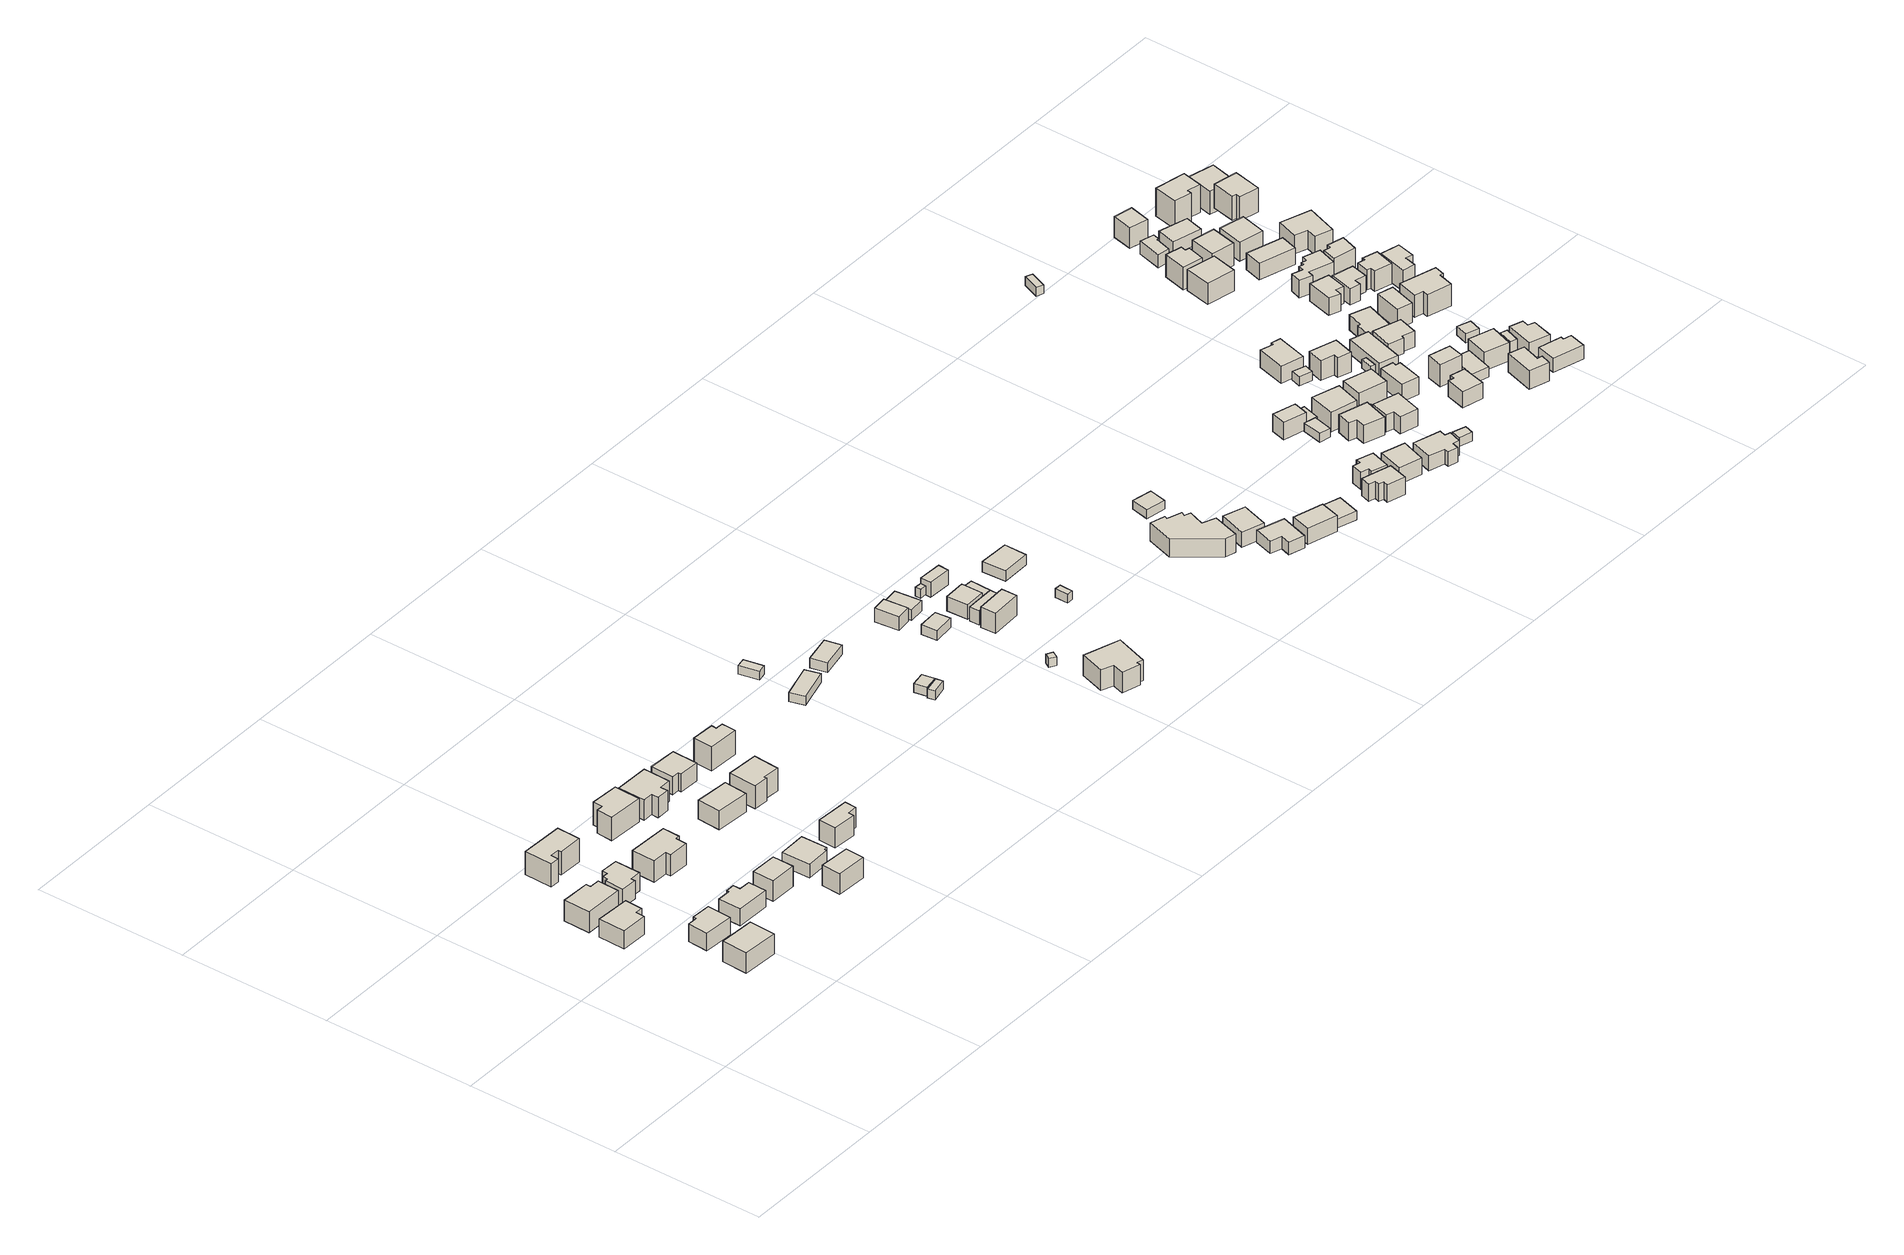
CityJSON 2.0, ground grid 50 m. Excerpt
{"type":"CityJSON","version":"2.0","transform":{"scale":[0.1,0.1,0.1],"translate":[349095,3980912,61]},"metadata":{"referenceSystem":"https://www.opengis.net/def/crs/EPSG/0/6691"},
"CityObjects":{
"building1":{"type":"Building","attributes":{"measuredHeight":7.9},"geometry":[{"type":"Solid","lod":"1","boundaries":[[[[0,1,2,3,4,5]],[[4,6,7,5]],[[3,8,6,4]],[[2,9,8,3]],[[1,10,9,2]],[[0,11,10,1]],[[5,7,11,0]],[[6,8,9,10,11,7]]]]}]},
"building2":{"type":"Building","attributes":{"measuredHeight":8},"geometry":[{"type":"Solid","lod":"1","boundaries":[[[[12,13,14,15]],[[14,16,17,15]],[[13,18,16,14]],[[12,19,18,13]],[[15,17,19,12]],[[16,18,19,17]]]]}]},
"building3":{"type":"Building","attributes":{"measuredHeight":7.1},"geometry":[{"type":"Solid","lod":"1","boundaries":[[[[20,21,22,23,24,25]],[[24,26,27,25]],[[23,28,26,24]],[[22,29,28,23]],[[21,30,29,22]],[[20,31,30,21]],[[25,27,31,20]],[[26,28,29,30,31,27]]]]}]},
"building4":{"type":"Building","attributes":{"measuredHeight":5.9},"geometry":[{"type":"Solid","lod":"1","boundaries":[[[[32,33,34,35,36,37]],[[36,38,39,37]],[[35,40,38,36]],[[34,41,40,35]],[[33,42,41,34]],[[32,43,42,33]],[[37,39,43,32]],[[38,40,41,42,43,39]]]]}]},
"building5":{"type":"Building","attributes":{"measuredHeight":7.3},"geometry":[{"type":"Solid","lod":"1","boundaries":[[[[44,45,46,47,48,49,50,51,52,53]],[[52,54,55,53]],[[51,56,54,52]],[[50,57,56,51]],[[49,58,57,50]],[[48,59,58,49]],[[47,60,59,48]],[[46,61,60,47]],[[45,62,61,46]],[[44,63,62,45]],[[53,55,63,44]],[[54,56,57,58,59,60,61,62,63,55]]]]}]},
"building6":{"type":"Building","attributes":{"measuredHeight":8.5},"geometry":[{"type":"Solid","lod":"1","boundaries":[[[[64,65,66,67,68,69,70,71]],[[70,72,73,71]],[[69,74,72,70]],[[68,75,74,69]],[[67,76,75,68]],[[66,77,76,67]],[[65,78,77,66]],[[64,79,78,65]],[[71,73,79,64]],[[72,74,75,76,77,78,79,73]]]]}]},
"building7":{"type":"Building","attributes":{"measuredHeight":8.7},"geometry":[{"type":"Solid","lod":"1","boundaries":[[[[80,81,82,83,84,85,86,87]],[[86,88,89,87]],[[85,90,88,86]],[[84,91,90,85]],[[83,92,91,84]],[[82,93,92,83]],[[81,94,93,82]],[[80,95,94,81]],[[87,89,95,80]],[[88,90,91,92,93,94,95,89]]]]}]},
"building8":{"type":"Building","attributes":{"measuredHeight":8.7},"geometry":[{"type":"Solid","lod":"1","boundaries":[[[[96,97,98,99,100,101,102,103]],[[102,104,105,103]],[[101,106,104,102]],[[100,107,106,101]],[[99,108,107,100]],[[98,109,108,99]],[[97,110,109,98]],[[96,111,110,97]],[[103,105,111,96]],[[104,106,107,108,109,110,111,105]]]]}]},
"building9":{"type":"Building","attributes":{"measuredHeight":7.9},"geometry":[{"type":"Solid","lod":"1","boundaries":[[[[112,113,114,115]],[[114,116,117,115]],[[113,118,116,114]],[[112,119,118,113]],[[115,117,119,112]],[[116,118,119,117]]]]}]},
"building10":{"type":"Building","attributes":{"measuredHeight":8},"geometry":[{"type":"Solid","lod":"1","boundaries":[[[[120,121,122,123]],[[122,124,125,123]],[[121,126,124,122]],[[120,127,126,121]],[[123,125,127,120]],[[124,126,127,125]]]]}]},
"building11":{"type":"Building","attributes":{"measuredHeight":9.4},"geometry":[{"type":"Solid","lod":"1","boundaries":[[[[128,129,130,131,132,133]],[[132,134,135,133]],[[131,136,134,132]],[[130,137,136,131]],[[129,138,137,130]],[[128,139,138,129]],[[133,135,139,128]],[[134,136,137,138,139,135]]]]}]},
"building12":{"type":"Building","attributes":{"measuredHeight":6.2},"geometry":[{"type":"Solid","lod":"1","boundaries":[[[[140,141,142,143,144,145]],[[144,146,147,145]],[[143,148,146,144]],[[142,149,148,143]],[[141,150,149,142]],[[140,151,150,141]],[[145,147,151,140]],[[146,148,149,150,151,147]]]]}]},
"building13":{"type":"Building","attributes":{"measuredHeight":8.6},"geometry":[{"type":"Solid","lod":"1","boundaries":[[[[152,153,154,155,156,157,158,159]],[[158,160,161,159]],[[157,162,160,158]],[[156,163,162,157]],[[155,164,163,156]],[[154,165,164,155]],[[153,166,165,154]],[[152,167,166,153]],[[159,161,167,152]],[[160,162,163,164,165,166,167,161]]]]}]},
"building14":{"type":"Building","attributes":{"measuredHeight":7.8},"geometry":[{"type":"Solid","lod":"1","boundaries":[[[[168,169,170,171]],[[170,172,173,171]],[[169,174,172,170]],[[168,175,174,169]],[[171,173,175,168]],[[172,174,175,173]]]]}]},
"building15":{"type":"Building","attributes":{"measuredHeight":6.8},"geometry":[{"type":"Solid","lod":"1","boundaries":[[[[176,177,178,179,180,181]],[[180,182,183,181]],[[179,184,182,180]],[[178,185,184,179]],[[177,186,185,178]],[[176,187,186,177]],[[181,183,187,176]],[[182,184,185,186,187,183]]]]}]},
"building16":{"type":"Building","attributes":{"measuredHeight":8.1},"geometry":[{"type":"Solid","lod":"1","boundaries":[[[[188,189,190,191,192,193]],[[192,194,195,193]],[[191,196,194,192]],[[190,197,196,191]],[[189,198,197,190]],[[188,199,198,189]],[[193,195,199,188]],[[194,196,197,198,199,195]]]]}]},
"building17":{"type":"Building","attributes":{"measuredHeight":9.4},"geometry":[{"type":"Solid","lod":"1","boundaries":[[[[200,201,202,203,204,205]],[[204,206,207,205]],[[203,208,206,204]],[[202,209,208,203]],[[201,210,209,202]],[[200,211,210,201]],[[205,207,211,200]],[[206,208,209,210,211,207]]]]}]},
"building18":{"type":"Building","attributes":{"measuredHeight":9.2},"geometry":[{"type":"Solid","lod":"1","boundaries":[[[[212,213,214,215,216,217]],[[216,218,219,217]],[[215,220,218,216]],[[214,221,220,215]],[[213,222,221,214]],[[212,223,222,213]],[[217,219,223,212]],[[218,220,221,222,223,219]]]]}]},
"building19":{"type":"Building","attributes":{"measuredHeight":3},"geometry":[{"type":"Solid","lod":"1","boundaries":[[[[224,225,226,227]],[[226,228,229,227]],[[225,230,228,226]],[[224,231,230,225]],[[227,229,231,224]],[[228,230,231,229]]]]}]},
"building20":{"type":"Building","attributes":{"measuredHeight":3},"geometry":[{"type":"Solid","lod":"1","boundaries":[[[[232,233,234,235]],[[234,236,237,235]],[[233,238,236,234]],[[232,239,238,233]],[[235,237,239,232]],[[236,238,239,237]]]]}]},
"building21":{"type":"Building","attributes":{"measuredHeight":3},"geometry":[{"type":"Solid","lod":"1","boundaries":[[[[240,241,242,243]],[[242,244,245,243]],[[241,246,244,242]],[[240,247,246,241]],[[243,245,247,240]],[[244,246,247,245]]]]}]},
"building22":{"type":"Building","attributes":{"measuredHeight":3},"geometry":[{"type":"Solid","lod":"1","boundaries":[[[[248,249,250,251]],[[250,252,253,251]],[[249,254,252,250]],[[248,255,254,249]],[[251,253,255,248]],[[252,254,255,253]]]]}]},
"building23":{"type":"Building","attributes":{"measuredHeight":3.2},"geometry":[{"type":"Solid","lod":"1","boundaries":[[[[256,257,258,259]],[[258,260,261,259]],[[257,262,260,258]],[[256,263,262,257]],[[259,261,263,256]],[[260,262,263,261]]]]}]},
"building24":{"type":"Building","attributes":{"measuredHeight":3},"geometry":[{"type":"Solid","lod":"1","boundaries":[[[[264,265,266,267]],[[266,268,269,267]],[[265,270,268,266]],[[264,271,270,265]],[[267,269,271,264]],[[268,270,271,269]]]]}]},
"building25":{"type":"Building","attributes":{"measuredHeight":4.7},"geometry":[{"type":"Solid","lod":"1","boundaries":[[[[272,273,274,275]],[[274,276,277,275]],[[273,278,276,274]],[[272,279,278,273]],[[275,277,279,272]],[[276,278,279,277]]]]}]},
"building26":{"type":"Building","attributes":{"measuredHeight":3.4},"geometry":[{"type":"Solid","lod":"1","boundaries":[[[[280,281,282,283]],[[282,284,285,283]],[[281,286,284,282]],[[280,287,286,281]],[[283,285,287,280]],[[284,286,287,285]]]]}]},
"building27":{"type":"Building","attributes":{"measuredHeight":9.8},"geometry":[{"type":"Solid","lod":"1","boundaries":[[[[288,289,290,291,292,293,294,295]],[[294,296,297,295]],[[293,298,296,294]],[[292,299,298,293]],[[291,300,299,292]],[[290,301,300,291]],[[289,302,301,290]],[[288,303,302,289]],[[295,297,303,288]],[[296,298,299,300,301,302,303,297]]]]}]},
"building28":{"type":"Building","attributes":{"measuredHeight":4.2},"geometry":[{"type":"Solid","lod":"1","boundaries":[[[[304,305,306,307]],[[306,308,309,307]],[[305,310,308,306]],[[304,311,310,305]],[[307,309,311,304]],[[308,310,311,309]]]]}]},
"building29":{"type":"Building","attributes":{"measuredHeight":7.4},"geometry":[{"type":"Solid","lod":"1","boundaries":[[[[312,313,314,315]],[[314,316,317,315]],[[313,318,316,314]],[[312,319,318,313]],[[315,317,319,312]],[[316,318,319,317]]]]}]},
"building30":{"type":"Building","attributes":{"measuredHeight":5.3},"geometry":[{"type":"Solid","lod":"1","boundaries":[[[[320,321,322,323]],[[322,324,325,323]],[[321,326,324,322]],[[320,327,326,321]],[[323,325,327,320]],[[324,326,327,325]]]]}]},
"building31":{"type":"Building","attributes":{"measuredHeight":4.7},"geometry":[{"type":"Solid","lod":"1","boundaries":[[[[328,329,330,331]],[[330,332,333,331]],[[329,334,332,330]],[[328,335,334,329]],[[331,333,335,328]],[[332,334,335,333]]]]}]},
"building32":{"type":"Building","attributes":{"measuredHeight":3},"geometry":[{"type":"Solid","lod":"1","boundaries":[[[[336,337,338,339]],[[338,340,341,339]],[[337,342,340,338]],[[336,343,342,337]],[[339,341,343,336]],[[340,342,343,341]]]]}]},
"building33":{"type":"Building","attributes":{"measuredHeight":4.1},"geometry":[{"type":"Solid","lod":"1","boundaries":[[[[344,345,346,347]],[[346,348,349,347]],[[345,350,348,346]],[[344,351,350,345]],[[347,349,351,344]],[[348,350,351,349]]]]}]},
"building34":{"type":"Building","attributes":{"measuredHeight":5},"geometry":[{"type":"Solid","lod":"1","boundaries":[[[[352,353,354,355]],[[354,356,357,355]],[[353,358,356,354]],[[352,359,358,353]],[[355,357,359,352]],[[356,358,359,357]]]]}]},
"building35":{"type":"Building","attributes":{"measuredHeight":3},"geometry":[{"type":"Solid","lod":"1","boundaries":[[[[360,361,362,363]],[[362,364,365,363]],[[361,366,364,362]],[[360,367,366,361]],[[363,365,367,360]],[[364,366,367,365]]]]}]},
"building36":{"type":"Building","attributes":{"measuredHeight":3.5},"geometry":[{"type":"Solid","lod":"1","boundaries":[[[[368,369,370,371]],[[370,372,373,371]],[[369,374,372,370]],[[368,375,374,369]],[[371,373,375,368]],[[372,374,375,373]]]]}]},
"building37":{"type":"Building","attributes":{"measuredHeight":8.8},"geometry":[{"type":"Solid","lod":"1","boundaries":[[[[376,377,378,379,380,381,382,383,384,385,386]],[[385,387,388,386]],[[384,389,387,385]],[[383,390,389,384]],[[382,391,390,383]],[[381,392,391,382]],[[380,393,392,381]],[[379,394,393,380]],[[378,395,394,379]],[[377,396,395,378]],[[376,397,396,377]],[[386,388,397,376]],[[387,389,390,391,392,393,394,395,396,397,388]]]]}]},
"building38":{"type":"Building","attributes":{"measuredHeight":5.4},"geometry":[{"type":"Solid","lod":"1","boundaries":[[[[398,399,400,401,402,403]],[[402,404,405,403]],[[401,406,404,402]],[[400,407,406,401]],[[399,408,407,400]],[[398,409,408,399]],[[403,405,409,398]],[[404,406,407,408,409,405]]]]}]},
"building39":{"type":"Building","attributes":{"measuredHeight":6.3},"geometry":[{"type":"Solid","lod":"1","boundaries":[[[[410,411,412,413]],[[412,414,415,413]],[[411,416,414,412]],[[410,417,416,411]],[[413,415,417,410]],[[414,416,417,415]]]]}]},
"building40":{"type":"Building","attributes":{"measuredHeight":7.4},"geometry":[{"type":"Solid","lod":"1","boundaries":[[[[418,419,420,421]],[[420,422,423,421]],[[419,424,422,420]],[[418,425,424,419]],[[421,423,425,418]],[[422,424,425,423]]]]}]},
"building41":{"type":"Building","attributes":{"measuredHeight":3},"geometry":[{"type":"Solid","lod":"1","boundaries":[[[[426,427,428,429]],[[428,430,431,429]],[[427,432,430,428]],[[426,433,432,427]],[[429,431,433,426]],[[430,432,433,431]]]]}]},
"building42":{"type":"Building","attributes":{"measuredHeight":3},"geometry":[{"type":"Solid","lod":"1","boundaries":[[[[434,435,436,437]],[[436,438,439,437]],[[435,440,438,436]],[[434,441,440,435]],[[437,439,441,434]],[[438,440,441,439]]]]}]},
"building43":{"type":"Building","attributes":{"measuredHeight":8},"geometry":[{"type":"Solid","lod":"1","boundaries":[[[[442,443,444,445,446,447,448,449]],[[448,450,451,449]],[[447,452,450,448]],[[446,453,452,447]],[[445,454,453,446]],[[444,455,454,445]],[[443,456,455,444]],[[442,457,456,443]],[[449,451,457,442]],[[450,452,453,454,455,456,457,451]]]]}]},
"building44":{"type":"Building","attributes":{"measuredHeight":7.7},"geometry":[{"type":"Solid","lod":"1","boundaries":[[[[458,459,460,461,462,463,464,465]],[[464,466,467,465]],[[463,468,466,464]],[[462,469,468,463]],[[461,470,469,462]],[[460,471,470,461]],[[459,472,471,460]],[[458,473,472,459]],[[465,467,473,458]],[[466,468,469,470,471,472,473,467]]]]}]},
"building45":{"type":"Building","attributes":{"measuredHeight":7.6},"geometry":[{"type":"Solid","lod":"1","boundaries":[[[[474,475,476,477]],[[476,478,479,477]],[[475,480,478,476]],[[474,481,480,475]],[[477,479,481,474]],[[478,480,481,479]]]]}]},
"building46":{"type":"Building","attributes":{"measuredHeight":5.9},"geometry":[{"type":"Solid","lod":"1","boundaries":[[[[482,483,484,485]],[[484,486,487,485]],[[483,488,486,484]],[[482,489,488,483]],[[485,487,489,482]],[[486,488,489,487]]]]}]},
"building47":{"type":"Building","attributes":{"measuredHeight":3},"geometry":[{"type":"Solid","lod":"1","boundaries":[[[[490,491,492,493]],[[492,494,495,493]],[[491,496,494,492]],[[490,497,496,491]],[[493,495,497,490]],[[494,496,497,495]]]]}]},
"building48":{"type":"Building","attributes":{"measuredHeight":6.9},"geometry":[{"type":"Solid","lod":"1","boundaries":[[[[498,499,500,501,502,503,504,505,506,507]],[[506,508,509,507]],[[505,510,508,506]],[[504,511,510,505]],[[503,512,511,504]],[[502,513,512,503]],[[501,514,513,502]],[[500,515,514,501]],[[499,516,515,500]],[[498,517,516,499]],[[507,509,517,498]],[[508,510,511,512,513,514,515,516,517,509]]]]}]},
"building49":{"type":"Building","attributes":{"measuredHeight":3},"geometry":[{"type":"Solid","lod":"1","boundaries":[[[[518,519,520,521]],[[520,522,523,521]],[[519,524,522,520]],[[518,525,524,519]],[[521,523,525,518]],[[522,524,525,523]]]]}]},
"building50":{"type":"Building","attributes":{"measuredHeight":7.4},"geometry":[{"type":"Solid","lod":"1","boundaries":[[[[526,527,528,529,530,531]],[[530,532,533,531]],[[529,534,532,530]],[[528,535,534,529]],[[527,536,535,528]],[[526,537,536,527]],[[531,533,537,526]],[[532,534,535,536,537,533]]]]}]},
"building51":{"type":"Building","attributes":{"measuredHeight":7.9},"geometry":[{"type":"Solid","lod":"1","boundaries":[[[[538,539,540,541]],[[540,542,543,541]],[[539,544,542,540]],[[538,545,544,539]],[[541,543,545,538]],[[542,544,545,543]]]]}]},
"building52":{"type":"Building","attributes":{"measuredHeight":3},"geometry":[{"type":"Solid","lod":"1","boundaries":[[[[546,547,548,549]],[[548,550,551,549]],[[547,552,550,548]],[[546,553,552,547]],[[549,551,553,546]],[[550,552,553,551]]]]}]},
"building53":{"type":"Building","attributes":{"measuredHeight":3},"geometry":[{"type":"Solid","lod":"1","boundaries":[[[[554,555,556,557]],[[556,558,559,557]],[[555,560,558,556]],[[554,561,560,555]],[[557,559,561,554]],[[558,560,561,559]]]]}]},
"building54":{"type":"Building","attributes":{"measuredHeight":7.5},"geometry":[{"type":"Solid","lod":"1","boundaries":[[[[562,563,564,565,566,567]],[[566,568,569,567]],[[565,570,568,566]],[[564,571,570,565]],[[563,572,571,564]],[[562,573,572,563]],[[567,569,573,562]],[[568,570,571,572,573,569]]]]}]},
"building55":{"type":"Building","attributes":{"measuredHeight":7.9},"geometry":[{"type":"Solid","lod":"1","boundaries":[[[[574,575,576,577]],[[576,578,579,577]],[[575,580,578,576]],[[574,581,580,575]],[[577,579,581,574]],[[578,580,581,579]]]]}]},
"building56":{"type":"Building","attributes":{"measuredHeight":3},"geometry":[{"type":"Solid","lod":"1","boundaries":[[[[582,583,584,585]],[[584,586,587,585]],[[583,588,586,584]],[[582,589,588,583]],[[585,587,589,582]],[[586,588,589,587]]]]}]},
"building57":{"type":"Building","attributes":{"measuredHeight":8},"geometry":[{"type":"Solid","lod":"1","boundaries":[[[[590,591,592,593,594,595]],[[594,596,597,595]],[[593,598,596,594]],[[592,599,598,593]],[[591,600,599,592]],[[590,601,600,591]],[[595,597,601,590]],[[596,598,599,600,601,597]]]]}]},
"building58":{"type":"Building","attributes":{"measuredHeight":5.9},"geometry":[{"type":"Solid","lod":"1","boundaries":[[[[602,603,604,605,606,607]],[[606,608,609,607]],[[605,610,608,606]],[[604,611,610,605]],[[603,612,611,604]],[[602,613,612,603]],[[607,609,613,602]],[[608,610,611,612,613,609]]]]}]},
"building59":{"type":"Building","attributes":{"measuredHeight":8.2},"geometry":[{"type":"Solid","lod":"1","boundaries":[[[[614,615,616,617,618,619]],[[618,620,621,619]],[[617,622,620,618]],[[616,623,622,617]],[[615,624,623,616]],[[614,625,624,615]],[[619,621,625,614]],[[620,622,623,624,625,621]]]]}]},
"building60":{"type":"Building","attributes":{"measuredHeight":5.5},"geometry":[{"type":"Solid","lod":"1","boundaries":[[[[626,627,628,629,630,631]],[[630,632,633,631]],[[629,634,632,630]],[[628,635,634,629]],[[627,636,635,628]],[[626,637,636,627]],[[631,633,637,626]],[[632,634,635,636,637,633]]]]}]},
"building61":{"type":"Building","attributes":{"measuredHeight":3},"geometry":[{"type":"Solid","lod":"1","boundaries":[[[[638,639,640,641]],[[640,642,643,641]],[[639,644,642,640]],[[638,645,644,639]],[[641,643,645,638]],[[642,644,645,643]]]]}]},
"building62":{"type":"Building","attributes":{"measuredHeight":3.5},"geometry":[{"type":"Solid","lod":"1","boundaries":[[[[646,647,648,649]],[[648,650,651,649]],[[647,652,650,648]],[[646,653,652,647]],[[649,651,653,646]],[[650,652,653,651]]]]}]},
"building63":{"type":"Building","attributes":{"measuredHeight":4.9},"geometry":[{"type":"Solid","lod":"1","boundaries":[[[[654,655,656,657]],[[656,658,659,657]],[[655,660,658,656]],[[654,661,660,655]],[[657,659,661,654]],[[658,660,661,659]]]]}]},
"building64":{"type":"Building","attributes":{"measuredHeight":7.5},"geometry":[{"type":"Solid","lod":"1","boundaries":[[[[662,663,664,665]],[[664,666,667,665]],[[663,668,666,664]],[[662,669,668,663]],[[665,667,669,662]],[[666,668,669,667]]]]}]},
"building65":{"type":"Building","attributes":{"measuredHeight":3.4},"geometry":[{"type":"Solid","lod":"1","boundaries":[[[[670,671,672,673,674,675]],[[674,676,677,675]],[[673,678,676,674]],[[672,679,678,673]],[[671,680,679,672]],[[670,681,680,671]],[[675,677,681,670]],[[676,678,679,680,681,677]]]]}]},
"building66":{"type":"Building","attributes":{"measuredHeight":7.7},"geometry":[{"type":"Solid","lod":"1","boundaries":[[[[682,683,684,685,686,687]],[[686,688,689,687]],[[685,690,688,686]],[[684,691,690,685]],[[683,692,691,684]],[[682,693,692,683]],[[687,689,693,682]],[[688,690,691,692,693,689]]]]}]},
"building67":{"type":"Building","attributes":{"measuredHeight":6.3},"geometry":[{"type":"Solid","lod":"1","boundaries":[[[[694,695,696,697,698,699]],[[698,700,701,699]],[[697,702,700,698]],[[696,703,702,697]],[[695,704,703,696]],[[694,705,704,695]],[[699,701,705,694]],[[700,702,703,704,705,701]]]]}]},
"building68":{"type":"Building","attributes":{"measuredHeight":3},"geometry":[{"type":"Solid","lod":"1","boundaries":[[[[706,707,708,709]],[[708,710,711,709]],[[707,712,710,708]],[[706,713,712,707]],[[709,711,713,706]],[[710,712,713,711]]]]}]},
"building69":{"type":"Building","attributes":{"measuredHeight":7.2},"geometry":[{"type":"Solid","lod":"1","boundaries":[[[[714,715,716,717,718,719]],[[718,720,721,719]],[[717,722,720,718]],[[716,723,722,717]],[[715,724,723,716]],[[714,725,724,715]],[[719,721,725,714]],[[720,722,723,724,725,721]]]]}]},
"building70":{"type":"Building","attributes":{"measuredHeight":7.1},"geometry":[{"type":"Solid","lod":"1","boundaries":[[[[726,727,728,729]],[[728,730,731,729]],[[727,732,730,728]],[[726,733,732,727]],[[729,731,733,726]],[[730,732,733,731]]]]}]},
"building71":{"type":"Building","attributes":{"measuredHeight":4.3},"geometry":[{"type":"Solid","lod":"1","boundaries":[[[[734,735,736,737]],[[736,738,739,737]],[[735,740,738,736]],[[734,741,740,735]],[[737,739,741,734]],[[738,740,741,739]]]]}]},
"building72":{"type":"Building","attributes":{"measuredHeight":3},"geometry":[{"type":"Solid","lod":"1","boundaries":[[[[742,743,744,745]],[[744,746,747,745]],[[743,748,746,744]],[[742,749,748,743]],[[745,747,749,742]],[[746,748,749,747]]]]}]},
"building73":{"type":"Building","attributes":{"measuredHeight":4.7},"geometry":[{"type":"Solid","lod":"1","boundaries":[[[[750,751,752,753,754,755]],[[754,756,757,755]],[[753,758,756,754]],[[752,759,758,753]],[[751,760,759,752]],[[750,761,760,751]],[[755,757,761,750]],[[756,758,759,760,761,757]]]]}]},
"building74":{"type":"Building","attributes":{"measuredHeight":8.4},"geometry":[{"type":"Solid","lod":"1","boundaries":[[[[762,763,764,765]],[[764,766,767,765]],[[763,768,766,764]],[[762,769,768,763]],[[765,767,769,762]],[[766,768,769,767]]]]}]},
"building75":{"type":"Building","attributes":{"measuredHeight":7.6},"geometry":[{"type":"Solid","lod":"1","boundaries":[[[[770,771,772,773]],[[772,774,775,773]],[[771,776,774,772]],[[770,777,776,771]],[[773,775,777,770]],[[774,776,777,775]]]]}]},
"building76":{"type":"Building","attributes":{"measuredHeight":7.1},"geometry":[{"type":"Solid","lod":"1","boundaries":[[[[778,779,780,781,782,783]],[[782,784,785,783]],[[781,786,784,782]],[[780,787,786,781]],[[779,788,787,780]],[[778,789,788,779]],[[783,785,789,778]],[[784,786,787,788,789,785]]]]}]},
"building77":{"type":"Building","attributes":{"measuredHeight":5.7},"geometry":[{"type":"Solid","lod":"1","boundaries":[[[[790,791,792,793,794,795]],[[794,796,797,795]],[[793,798,796,794]],[[792,799,798,793]],[[791,800,799,792]],[[790,801,800,791]],[[795,797,801,790]],[[796,798,799,800,801,797]]]]}]},
"building78":{"type":"Building","attributes":{"measuredHeight":8.4},"geometry":[{"type":"Solid","lod":"1","boundaries":[[[[802,803,804,805,806,807]],[[806,808,809,807]],[[805,810,808,806]],[[804,811,810,805]],[[803,812,811,804]],[[802,813,812,803]],[[807,809,813,802]],[[808,810,811,812,813,809]]]]}]},
"building79":{"type":"Building","attributes":{"measuredHeight":7.2},"geometry":[{"type":"Solid","lod":"1","boundaries":[[[[814,815,816,817,818,819]],[[818,820,821,819]],[[817,822,820,818]],[[816,823,822,817]],[[815,824,823,816]],[[814,825,824,815]],[[819,821,825,814]],[[820,822,823,824,825,821]]]]}]},
"building80":{"type":"Building","attributes":{"measuredHeight":7.6},"geometry":[{"type":"Solid","lod":"1","boundaries":[[[[826,827,828,829,830,831,832,833,834,835,836,837]],[[836,838,839,837]],[[835,840,838,836]],[[834,841,840,835]],[[833,842,841,834]],[[832,843,842,833]],[[831,844,843,832]],[[830,845,844,831]],[[829,846,845,830]],[[828,847,846,829]],[[827,848,847,828]],[[826,849,848,827]],[[837,839,849,826]],[[838,840,841,842,843,844,845,846,847,848,849,839]]]]}]},
"building81":{"type":"Building","attributes":{"measuredHeight":9.1},"geometry":[{"type":"Solid","lod":"1","boundaries":[[[[850,851,852,853,854,855,856,857]],[[856,858,859,857]],[[855,860,858,856]],[[854,861,860,855]],[[853,862,861,854]],[[852,863,862,853]],[[851,864,863,852]],[[850,865,864,851]],[[857,859,865,850]],[[858,860,861,862,863,864,865,859]]]]}]},
"building82":{"type":"Building","attributes":{"measuredHeight":4.5},"geometry":[{"type":"Solid","lod":"1","boundaries":[[[[866,867,868,869,870,871]],[[870,872,873,871]],[[869,874,872,870]],[[868,875,874,869]],[[867,876,875,868]],[[866,877,876,867]],[[871,873,877,866]],[[872,874,875,876,877,873]]]]}]},
"building83":{"type":"Building","attributes":{"measuredHeight":8.8},"geometry":[{"type":"Solid","lod":"1","boundaries":[[[[878,879,880,881]],[[880,882,883,881]],[[879,884,882,880]],[[878,885,884,879]],[[881,883,885,878]],[[882,884,885,883]]]]}]},
"building84":{"type":"Building","attributes":{"measuredHeight":8.1},"geometry":[{"type":"Solid","lod":"1","boundaries":[[[[886,887,888,889]],[[888,890,891,889]],[[887,892,890,888]],[[886,893,892,887]],[[889,891,893,886]],[[890,892,893,891]]]]}]},
"building85":{"type":"Building","attributes":{"measuredHeight":7.7},"geometry":[{"type":"Solid","lod":"1","boundaries":[[[[894,895,896,897,898,899,900,901]],[[900,902,903,901]],[[899,904,902,900]],[[898,905,904,899]],[[897,906,905,898]],[[896,907,906,897]],[[895,908,907,896]],[[894,909,908,895]],[[901,903,909,894]],[[902,904,905,906,907,908,909,903]]]]}]},
"building86":{"type":"Building","attributes":{"measuredHeight":7.6},"geometry":[{"type":"Solid","lod":"1","boundaries":[[[[910,911,912,913,914,915]],[[914,916,917,915]],[[913,918,916,914]],[[912,919,918,913]],[[911,920,919,912]],[[910,921,920,911]],[[915,917,921,910]],[[916,918,919,920,921,917]]]]}]},
"building87":{"type":"Building","attributes":{"measuredHeight":8},"geometry":[{"type":"Solid","lod":"1","boundaries":[[[[922,923,924,925,926,927]],[[926,928,929,927]],[[925,930,928,926]],[[924,931,930,925]],[[923,932,931,924]],[[922,933,932,923]],[[927,929,933,922]],[[928,930,931,932,933,929]]]]}]},
"building88":{"type":"Building","attributes":{"measuredHeight":5.6},"geometry":[{"type":"Solid","lod":"1","boundaries":[[[[934,935,936,937]],[[936,938,939,937]],[[935,940,938,936]],[[934,941,940,935]],[[937,939,941,934]],[[938,940,941,939]]]]}]},
"building89":{"type":"Building","attributes":{"measuredHeight":7},"geometry":[{"type":"Solid","lod":"1","boundaries":[[[[942,943,944,945]],[[944,946,947,945]],[[943,948,946,944]],[[942,949,948,943]],[[945,947,949,942]],[[946,948,949,947]]]]}]},
"building90":{"type":"Building","attributes":{"measuredHeight":6.5},"geometry":[{"type":"Solid","lod":"1","boundaries":[[[[950,951,952,953]],[[952,954,955,953]],[[951,956,954,952]],[[950,957,956,951]],[[953,955,957,950]],[[954,956,957,955]]]]}]},
"building91":{"type":"Building","attributes":{"measuredHeight":8.3},"geometry":[{"type":"Solid","lod":"1","boundaries":[[[[958,959,960,961,962,963]],[[962,964,965,963]],[[961,966,964,962]],[[960,967,966,961]],[[959,968,967,960]],[[958,969,968,959]],[[963,965,969,958]],[[964,966,967,968,969,965]]]]}]},
"building92":{"type":"Building","attributes":{"measuredHeight":10.5},"geometry":[{"type":"Solid","lod":"1","boundaries":[[[[970,971,972,973,974,975]],[[974,976,977,975]],[[973,978,976,974]],[[972,979,978,973]],[[971,980,979,972]],[[970,981,980,971]],[[975,977,981,970]],[[976,978,979,980,981,977]]]]}]},
"building93":{"type":"Building","attributes":{"measuredHeight":9.1},"geometry":[{"type":"Solid","lod":"1","boundaries":[[[[982,983,984,985,986,987]],[[986,988,989,987]],[[985,990,988,986]],[[984,991,990,985]],[[983,992,991,984]],[[982,993,992,983]],[[987,989,993,982]],[[988,990,991,992,993,989]]]]}]},
"building94":{"type":"Building","attributes":{"measuredHeight":8.9},"geometry":[{"type":"Solid","lod":"1","boundaries":[[[[994,995,996,997]],[[996,998,999,997]],[[995,1000,998,996]],[[994,1001,1000,995]],[[997,999,1001,994]],[[998,1000,1001,999]]]]}]}
},
"vertices":[
[129,445,235],[126,386,235],[103,388,235],[102,359,235],[14,361,235],[16,450,235],[14,361,297],[16,450,297],[102,359,297],[103,388,297],[126,386,297],[129,445,297],
[254,25,229],[136,31,229],[140,117,229],[258,111,229],[140,117,298],[258,111,298],[136,31,298],[254,25,298],
[104,563,243],[104,547,243],[137,546,243],[135,475,243],[7,478,243],[9,565,243],[7,478,314],[9,565,314],[135,475,314],[137,546,314],[104,547,314],[104,563,314],
[246,248,237],[242,169,237],[144,174,237],[148,241,237],[181,240,237],[182,251,237],[181,240,297],[182,251,297],[148,241,297],[144,174,297],[242,169,297],[246,248,297],
[244,485,245],[207,486,245],[207,472,245],[155,474,245],[157,537,245],[167,537,245],[168,554,245],[187,553,245],[188,572,245],[246,569,245],[188,572,307],[246,569,307],[187,553,307],[168,554,307],[167,537,307],[157,537,307],[155,474,307],[207,472,307],[207,486,307],[244,485,307],
[331,242,243],[331,250,243],[362,250,243],[361,226,243],[399,225,243],[398,165,243],[286,167,243],[287,243,243],[286,167,300],[287,243,300],[398,165,300],[399,225,300],[361,226,300],[362,250,300],[331,250,300],[331,242,300],
[121,787,237],[262,782,237],[259,705,237],[179,707,237],[180,718,237],[150,719,237],[149,694,237],[118,695,237],[149,694,316],[118,695,316],[150,719,316],[180,718,316],[179,707,316],[259,705,316],[262,782,316],[121,787,316],
[429,489,249],[415,489,249],[414,453,249],[346,455,249],[346,472,249],[296,473,249],[298,551,249],[431,546,249],[298,551,322],[431,546,322],[296,473,322],[346,472,322],[346,455,322],[414,453,322],[415,489,322],[429,489,322],
[428,162,246],[429,233,246],[517,231,246],[516,161,246],[517,231,316],[516,161,316],[429,233,316],[428,162,316],
[668,34,244],[567,39,244],[571,102,244],[671,96,244],[571,102,314],[671,96,314],[567,39,314],[668,34,314],
[508,772,239],[505,686,239],[389,692,239],[392,746,239],[414,745,239],[416,777,239],[414,745,318],[416,777,318],[392,746,318],[389,692,318],[505,686,318],[508,772,318],
[660,242,250],[662,156,250],[651,155,250],[651,148,250],[571,146,250],[569,240,250],[571,146,297],[569,240,297],[651,148,297],[651,155,297],[662,156,297],[660,242,297],
[630,765,242],[628,676,242],[590,677,242],[590,653,242],[548,654,242],[549,677,242],[515,677,242],[517,767,242],[515,677,311],[517,767,311],[549,677,311],[548,654,311],[590,653,311],[590,677,311],[628,676,311],[630,765,311],
[703,468,254],[593,476,254],[598,553,254],[709,545,254],[598,553,318],[709,545,318],[593,476,318],[703,468,318],
[833,224,253],[831,185,253],[799,186,253],[798,168,253],[721,172,253],[724,230,253],[721,172,322],[724,230,322],[798,168,322],[799,186,322],[831,185,322],[833,224,322],
[679,674,245],[679,684,245],[654,685,245],[656,760,245],[748,756,245],[746,672,245],[748,756,306],[746,672,306],[656,760,306],[654,685,306],[679,684,306],[679,674,306],
[832,458,256],[777,462,256],[777,453,256],[728,456,256],[733,548,256],[838,542,256],[733,548,334],[838,542,334],[728,456,334],[777,453,334],[777,462,334],[832,458,334],
[815,735,240],[890,731,240],[889,714,240],[914,713,240],[912,666,240],[812,671,240],[912,666,323],[812,671,323],[914,713,323],[889,714,323],[890,731,323],[815,735,323],
[1307,731,242],[1321,682,242],[1210,651,242],[1196,699,242],[1210,651,272],[1196,699,272],[1321,682,272],[1307,731,272],
[1245,895,239],[1258,832,239],[1229,825,239],[1215,889,239],[1229,825,269],[1215,889,269],[1258,832,269],[1245,895,269],
[1485,411,250],[1490,389,250],[1438,377,250],[1433,400,250],[1438,377,280],[1433,400,280],[1490,389,280],[1485,411,280],
[1479,455,249],[1487,414,249],[1440,405,249],[1432,446,249],[1440,405,279],[1432,446,279],[1487,414,279],[1479,455,279],
[1442,765,246],[1454,712,246],[1363,692,246],[1351,745,246],[1363,692,279],[1351,745,279],[1454,712,279],[1442,765,279],
[1793,239,239],[1781,218,239],[1761,231,239],[1772,250,239],[1761,231,269],[1772,250,269],[1781,218,269],[1793,239,269],
[1676,737,248],[1685,659,248],[1636,653,248],[1627,732,248],[1636,653,295],[1627,732,295],[1685,659,295],[1676,737,295],
[1727,599,249],[1732,549,249],[1662,541,249],[1658,594,249],[1662,541,282],[1658,594,282],[1732,549,282],[1727,599,282],
[1937,118,211],[1901,11,211],[1882,16,211],[1879,4,211],[1819,21,211],[1831,59,211],[1793,74,211],[1818,155,211],[1793,74,281],[1818,155,281],[1831,59,281],[1819,21,281],[1879,4,281],[1882,16,281],[1901,11,281],[1937,118,281],
[1686,741,246],[1738,747,246],[1748,662,246],[1697,656,246],[1748,662,282],[1697,656,282],[1738,747,282],[1686,741,282],
[1804,500,230],[1906,505,230],[1908,455,230],[1806,450,230],[1908,455,299],[1806,450,299],[1906,505,299],[1804,500,299],
[1799,613,239],[1870,616,239],[1872,546,239],[1802,543,239],[1872,546,288],[1802,543,288],[1870,616,288],[1799,613,288],
[1902,542,233],[1903,509,233],[1806,507,233],[1806,540,233],[1806,507,281],[1806,540,281],[1903,509,281],[1902,542,281],
[1817,718,245],[1817,700,245],[1794,700,245],[1794,719,245],[1794,700,275],[1794,719,275],[1817,700,275],[1817,718,275],
[1874,548,235],[1876,619,235],[1915,618,235],[1913,547,235],[1915,618,271],[1913,547,271],[1876,619,271],[1874,548,271],
[1899,719,239],[1897,684,239],[1821,687,239],[1823,722,239],[1821,687,289],[1823,722,289],[1897,684,289],[1899,719,289],
[2090,444,203],[2089,401,203],[2068,401,203],[2069,444,203],[2068,401,233],[2069,444,233],[2089,401,233],[2090,444,233],
[2131,667,212],[2130,593,212],[2035,591,212],[2031,669,212],[2035,591,247],[2031,669,247],[2130,593,247],[2131,667,247],
[2540,426,152],[2536,416,152],[2583,400,152],[2576,387,152],[2596,380,152],[2577,327,152],[2620,310,152],[2593,221,152],[2557,230,152],[2464,353,152],[2491,440,152],[2464,353,214],[2491,440,214],[2557,230,214],[2593,221,214],[2620,310,214],[2577,327,214],[2596,380,214],[2576,387,214],[2583,400,214],[2536,416,214],[2540,426,214],
[2741,166,163],[2712,74,163],[2661,89,163],[2671,121,163],[2634,133,163],[2652,194,163],[2634,133,205],[2652,194,205],[2671,121,205],[2661,89,205],[2712,74,205],[2741,166,205],
[2616,218,157],[2644,306,157],[2716,283,157],[2688,195,157],[2716,283,208],[2688,195,208],[2644,306,208],[2616,218,208],
[2847,115,161],[2830,51,161],[2732,78,161],[2750,142,161],[2732,78,216],[2750,142,216],[2830,51,216],[2847,115,216],
[2689,589,111],[2677,532,111],[2612,544,111],[2624,602,111],[2612,544,141],[2624,602,141],[2677,532,141],[2689,589,141],
[2933,120,156],[2911,46,156],[2848,65,156],[2870,139,156],[2848,65,186],[2870,139,186],[2911,46,186],[2933,120,186],
[3018,111,147],[3114,84,147],[3096,19,147],[3037,36,147],[3042,52,147],[3026,57,147],[3030,73,147],[3008,78,147],[3030,73,206],[3008,78,206],[3026,57,206],[3042,52,206],[3037,36,206],[3096,19,206],[3114,84,206],[3018,111,206],
[3050,167,147],[3075,160,147],[3079,176,147],[3132,159,147],[3112,95,147],[3061,111,147],[3065,123,147],[3039,131,147],[3065,123,205],[3039,131,205],[3061,111,205],[3112,95,205],[3132,159,205],[3079,176,205],[3075,160,205],[3050,167,205],
[3156,149,139],[3233,126,139],[3206,46,139],[3131,68,139],[3206,46,195],[3131,68,195],[3233,126,195],[3156,149,195],
[3190,474,139],[3177,426,139],[3102,446,139],[3115,494,139],[3102,446,198],[3115,494,198],[3177,426,198],[3190,474,198],
[3200,411,144],[3185,348,144],[3148,356,144],[3162,420,144],[3148,356,174],[3162,420,174],[3185,348,174],[3200,411,174],
[3352,95,130],[3346,74,130],[3364,69,130],[3349,26,130],[3328,31,130],[3321,11,130],[3289,19,130],[3293,33,130],[3241,49,130],[3264,121,130],[3241,49,180],[3264,121,180],[3293,33,180],[3289,19,180],[3321,11,180],[3328,31,180],[3349,26,180],[3364,69,180],[3346,74,180],[3352,95,180],
[3226,469,140],[3210,412,140],[3177,421,140],[3193,478,140],[3177,421,170],[3193,478,170],[3210,412,170],[3226,469,170],
[3287,237,141],[3221,259,141],[3230,291,141],[3205,299,141],[3220,345,141],[3313,318,141],[3220,345,202],[3313,318,202],[3205,299,202],[3230,291,202],[3221,259,202],[3287,237,202],
[3298,343,138],[3211,365,138],[3233,450,138],[3323,423,138],[3233,450,206],[3323,423,206],[3211,365,206],[3298,343,206],
[3438,72,126],[3428,42,126],[3385,55,126],[3395,86,126],[3385,55,156],[3395,86,156],[3428,42,156],[3438,72,156],
[3349,334,138],[3341,308,138],[3318,315,138],[3326,341,138],[3318,315,168],[3326,341,168],[3341,308,168],[3349,334,168],
[3324,308,135],[3409,284,135],[3383,196,135],[3323,212,135],[3331,240,135],[3307,248,135],[3331,240,193],[3307,248,193],[3323,212,193],[3383,196,193],[3409,284,193],[3324,308,193],
[3423,335,135],[3331,362,135],[3351,431,135],[3443,404,135],[3351,431,202],[3443,404,202],[3331,362,202],[3423,335,202],
[3399,598,121],[3389,567,121],[3346,580,121],[3356,612,121],[3346,580,151],[3356,612,151],[3389,567,151],[3399,598,151],
[3448,303,130],[3473,395,130],[3515,384,130],[3511,372,130],[3527,368,130],[3506,287,130],[3527,368,190],[3506,287,190],[3511,372,190],[3515,384,190],[3473,395,190],[3448,303,190],
[3410,719,105],[3412,728,105],[3443,719,105],[3416,619,105],[3342,639,105],[3367,731,105],[3342,639,164],[3367,731,164],[3416,619,164],[3443,719,164],[3412,728,164],[3410,719,164],
[3479,502,126],[3436,515,126],[3440,530,126],[3396,544,126],[3412,595,126],[3499,569,126],[3412,595,194],[3499,569,194],[3396,544,194],[3440,530,194],[3436,515,194],[3479,502,194],
[3628,223,121],[3608,144,121],[3540,161,121],[3557,225,121],[3576,220,121],[3580,235,121],[3576,220,175],[3580,235,175],[3557,225,175],[3540,161,175],[3608,144,175],[3628,223,175],
[3517,479,134],[3506,439,134],[3492,443,134],[3503,483,134],[3492,443,164],[3503,483,164],[3506,439,164],[3517,479,164],
[3644,235,123],[3640,225,123],[3617,232,123],[3621,242,123],[3617,232,158],[3621,242,158],[3640,225,158],[3644,235,158],
[3608,541,123],[3569,408,123],[3508,426,123],[3547,558,123],[3508,426,172],[3547,558,172],[3569,408,172],[3608,541,172],
[3662,300,123],[3649,248,123],[3577,267,123],[3591,319,123],[3577,267,199],[3591,319,199],[3649,248,199],[3662,300,199],
[3729,284,117],[3701,194,117],[3645,211,117],[3677,313,117],[3702,306,117],[3697,293,117],[3702,306,152],[3697,293,152],[3677,313,152],[3645,211,152],[3701,194,152],[3729,284,152],
[3706,504,119],[3686,440,119],[3646,453,119],[3643,445,119],[3593,460,119],[3616,532,119],[3593,460,173],[3616,532,173],[3643,445,173],[3646,453,173],[3686,440,173],[3706,504,173],
[3816,160,106],[3796,99,106],[3812,95,106],[3801,61,106],[3735,81,106],[3765,176,106],[3735,81,169],[3765,176,169],[3801,61,169],[3812,95,169],[3796,99,169],[3816,160,169],
[3381,1531,28],[3359,1476,28],[3337,1485,28],[3359,1540,28],[3337,1485,58],[3359,1540,58],[3359,1476,58],[3381,1531,58],
[3684,522,106],[3612,548,106],[3628,593,106],[3636,590,106],[3654,642,106],[3718,619,106],[3654,642,158],[3718,619,158],[3636,590,158],[3628,593,158],[3612,548,158],[3684,522,158],
[3801,200,112],[3722,226,112],[3746,301,112],[3827,275,112],[3746,301,174],[3827,275,174],[3722,226,174],[3801,200,174],
[3871,261,106],[3854,214,106],[3832,221,106],[3849,269,106],[3832,221,149],[3849,269,149],[3854,214,149],[3871,261,149],
[3854,375,109],[3840,334,109],[3797,348,109],[3811,390,109],[3797,348,139],[3811,390,139],[3840,334,139],[3854,375,139],
[3941,128,97],[3938,118,97],[3964,111,97],[3949,56,97],[3848,84,97],[3865,148,97],[3848,84,144],[3865,148,144],[3949,56,144],[3964,111,144],[3938,118,144],[3941,128,144],
[3653,1041,60],[3559,1061,60],[3577,1146,60],[3672,1125,60],[3577,1146,132],[3672,1125,132],[3559,1061,132],[3653,1041,132],
[3739,542,103],[3765,629,103],[3815,615,103],[3789,527,103],[3815,615,170],[3789,527,170],[3765,629,170],[3739,542,170],
[3749,734,99],[3722,741,99],[3716,719,99],[3680,734,99],[3701,816,99],[3765,799,99],[3701,816,158],[3765,799,158],[3680,734,158],[3716,719,158],[3722,741,158],[3749,734,158],
[3921,245,101],[3915,224,101],[3936,215,101],[3916,147,101],[3850,168,101],[3878,259,101],[3850,168,158],[3878,259,158],[3916,147,158],[3936,215,158],[3915,224,158],[3921,245,158],
[3653,1151,47],[3586,1166,47],[3605,1241,47],[3658,1228,47],[3654,1211,47],[3668,1208,47],[3654,1211,124],[3668,1208,124],[3658,1228,124],[3605,1241,124],[3586,1166,124],[3653,1151,124],
[3833,723,95],[3797,732,95],[3792,711,95],[3758,719,95],[3776,795,95],[3846,778,95],[3776,795,151],[3846,778,151],[3758,719,151],[3792,711,151],[3797,732,151],[3833,723,151],
[3855,898,88],[3834,835,88],[3755,861,88],[3748,842,88],[3707,856,88],[3719,892,88],[3753,880,88],[3759,898,88],[3774,893,88],[3777,904,88],[3793,899,88],[3799,916,88],[3793,899,147],[3799,916,147],[3777,904,147],[3774,893,147],[3759,898,147],[3753,880,147],[3719,892,147],[3707,856,147],[3748,842,147],[3755,861,147],[3834,835,147],[3855,898,147],
[3957,575,97],[3947,541,97],[3936,544,97],[3922,494,97],[3842,517,97],[3847,534,97],[3819,542,97],[3838,609,97],[3819,542,172],[3838,609,172],[3847,534,172],[3842,517,172],[3922,494,172],[3936,544,172],[3947,541,172],[3957,575,172],
[3710,1364,30],[3703,1340,30],[3698,1342,30],[3683,1291,30],[3644,1297,30],[3664,1376,30],[3644,1297,75],[3664,1376,75],[3683,1291,75],[3698,1342,75],[3703,1340,75],[3710,1364,75],
[3760,1125,48],[3684,1141,48],[3702,1224,48],[3778,1208,48],[3702,1224,124],[3778,1208,124],[3684,1141,124],[3760,1125,124],
[3838,971,75],[3720,1006,75],[3737,1063,75],[3855,1028,75],[3737,1063,131],[3855,1028,131],[3720,1006,131],[3838,971,131],
[3854,708,91],[3858,725,91],[3845,729,91],[3856,769,91],[3880,762,91],[3882,772,91],[3930,758,91],[3911,692,91],[3930,758,160],[3911,692,160],[3882,772,160],[3880,762,160],[3856,769,160],[3845,729,160],[3858,725,160],[3854,708,160],
[3854,885,84],[3877,880,84],[3880,893,84],[3935,879,84],[3916,823,84],[3844,840,84],[3916,823,151],[3844,840,151],[3935,879,151],[3880,893,151],[3877,880,151],[3854,885,151],
[3978,671,88],[3955,677,88],[3945,639,88],[3905,648,88],[3929,745,88],[3992,730,88],[3929,745,160],[3992,730,160],[3905,648,160],[3945,639,160],[3955,677,160],[3978,671,160],
[3726,1358,36],[3820,1333,36],[3804,1271,36],[3710,1296,36],[3804,1271,81],[3710,1296,81],[3820,1333,81],[3726,1358,81],
[3765,1483,12],[3749,1415,12],[3688,1430,12],[3703,1495,12],[3688,1430,82],[3703,1495,82],[3749,1415,82],[3765,1483,82],
[3885,1187,49],[3865,1104,49],[3784,1123,49],[3803,1206,49],[3784,1123,114],[3803,1206,114],[3865,1104,114],[3885,1187,114],
[4005,1044,68],[3969,941,68],[3912,961,68],[3924,994,68],[3882,1009,68],[3906,1078,68],[3882,1009,131],[3906,1078,131],[3924,994,131],[3912,961,131],[3969,941,131],[4005,1044,131],
[3945,1383,5],[3902,1393,5],[3899,1379,5],[3842,1393,5],[3858,1470,5],[3959,1450,5],[3858,1470,101],[3959,1450,101],[3842,1393,101],[3899,1379,101],[3902,1393,101],[3945,1383,101],
[4043,1333,25],[4024,1242,25],[3959,1256,25],[3962,1272,25],[3949,1275,25],[3964,1349,25],[3949,1275,107],[3964,1349,107],[3962,1272,107],[3959,1256,107],[4024,1242,107],[4043,1333,107],
[4040,1339,3],[3956,1359,3],[3977,1447,3],[4061,1427,3],[3977,1447,81],[4061,1427,81],[3956,1359,81],[4040,1339,81]
]}
